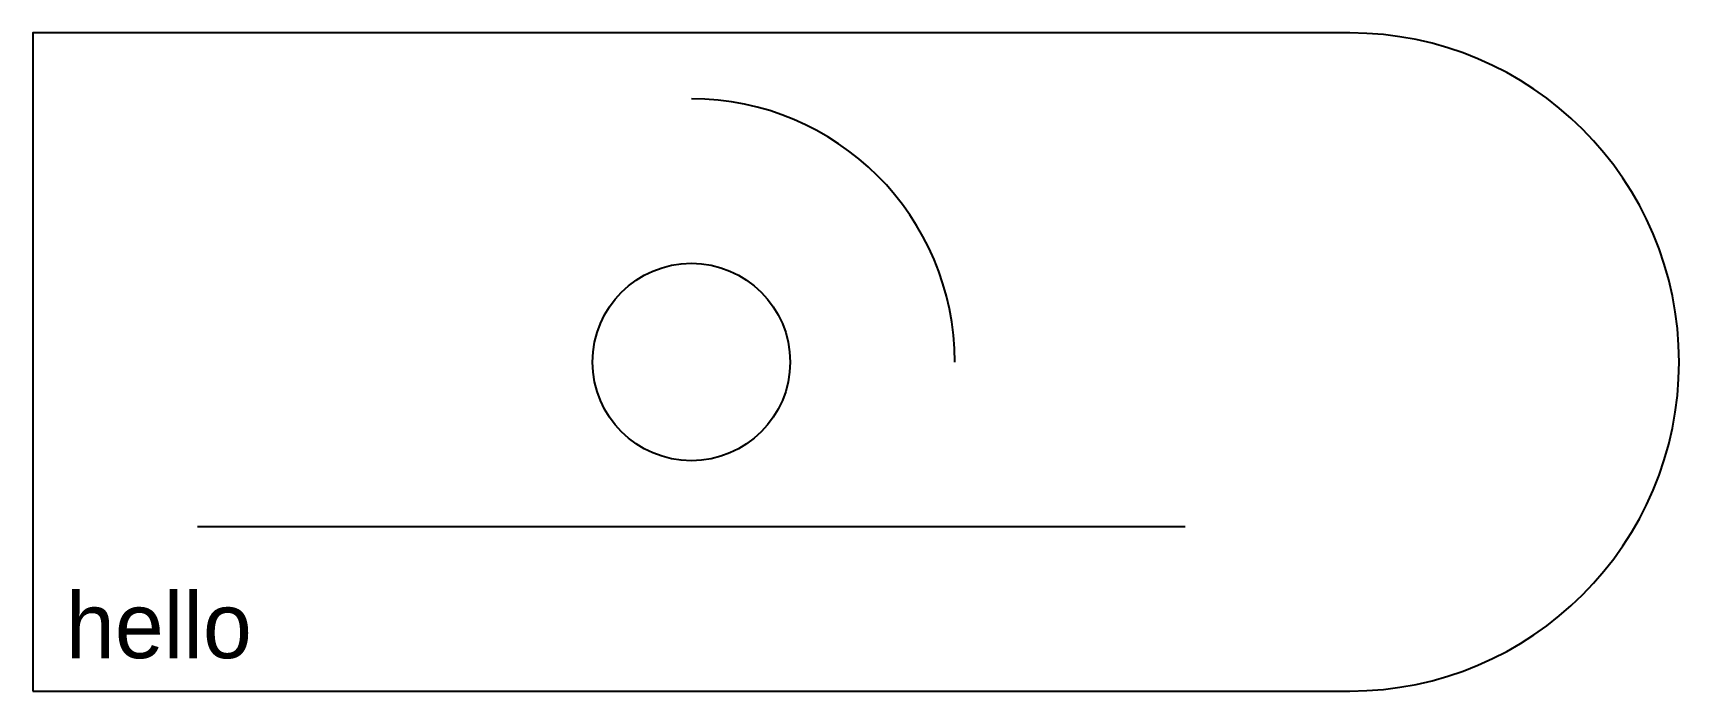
# Model space of a CAD drawing. Header units: millimetres. Extents: x 0 to 50, y 0 to 20.
import ezdxf

# ---------------------------------------------------------------- set-up
doc = ezdxf.new("R2010")
doc.units = ezdxf.units.MM

msp = doc.modelspace()

# ---------------------------------------------------------------- linework, layer by layer
at = {"layer": 'CUT'}
msp.add_lwpolyline([(0, 0), (40, 0, 1), (40, 20), (0, 20)], format="xyb", close=True, dxfattribs=at)
at = {"layer": 'DRILL'}
msp.add_circle((20, 10), 3, dxfattribs=at)
at = {"layer": 'ENGRAVE'}
msp.add_line((5, 5), (35, 5), dxfattribs=at)
msp.add_arc((20, 10), 8, 0, 90, dxfattribs=at)

# ---------------------------------------------------------------- texts
at = {"layer": 'NOTES'}
msp.add_text('hello', height=2, dxfattribs=at).set_placement((1, 1))

doc.saveas('drawing.dxf')
